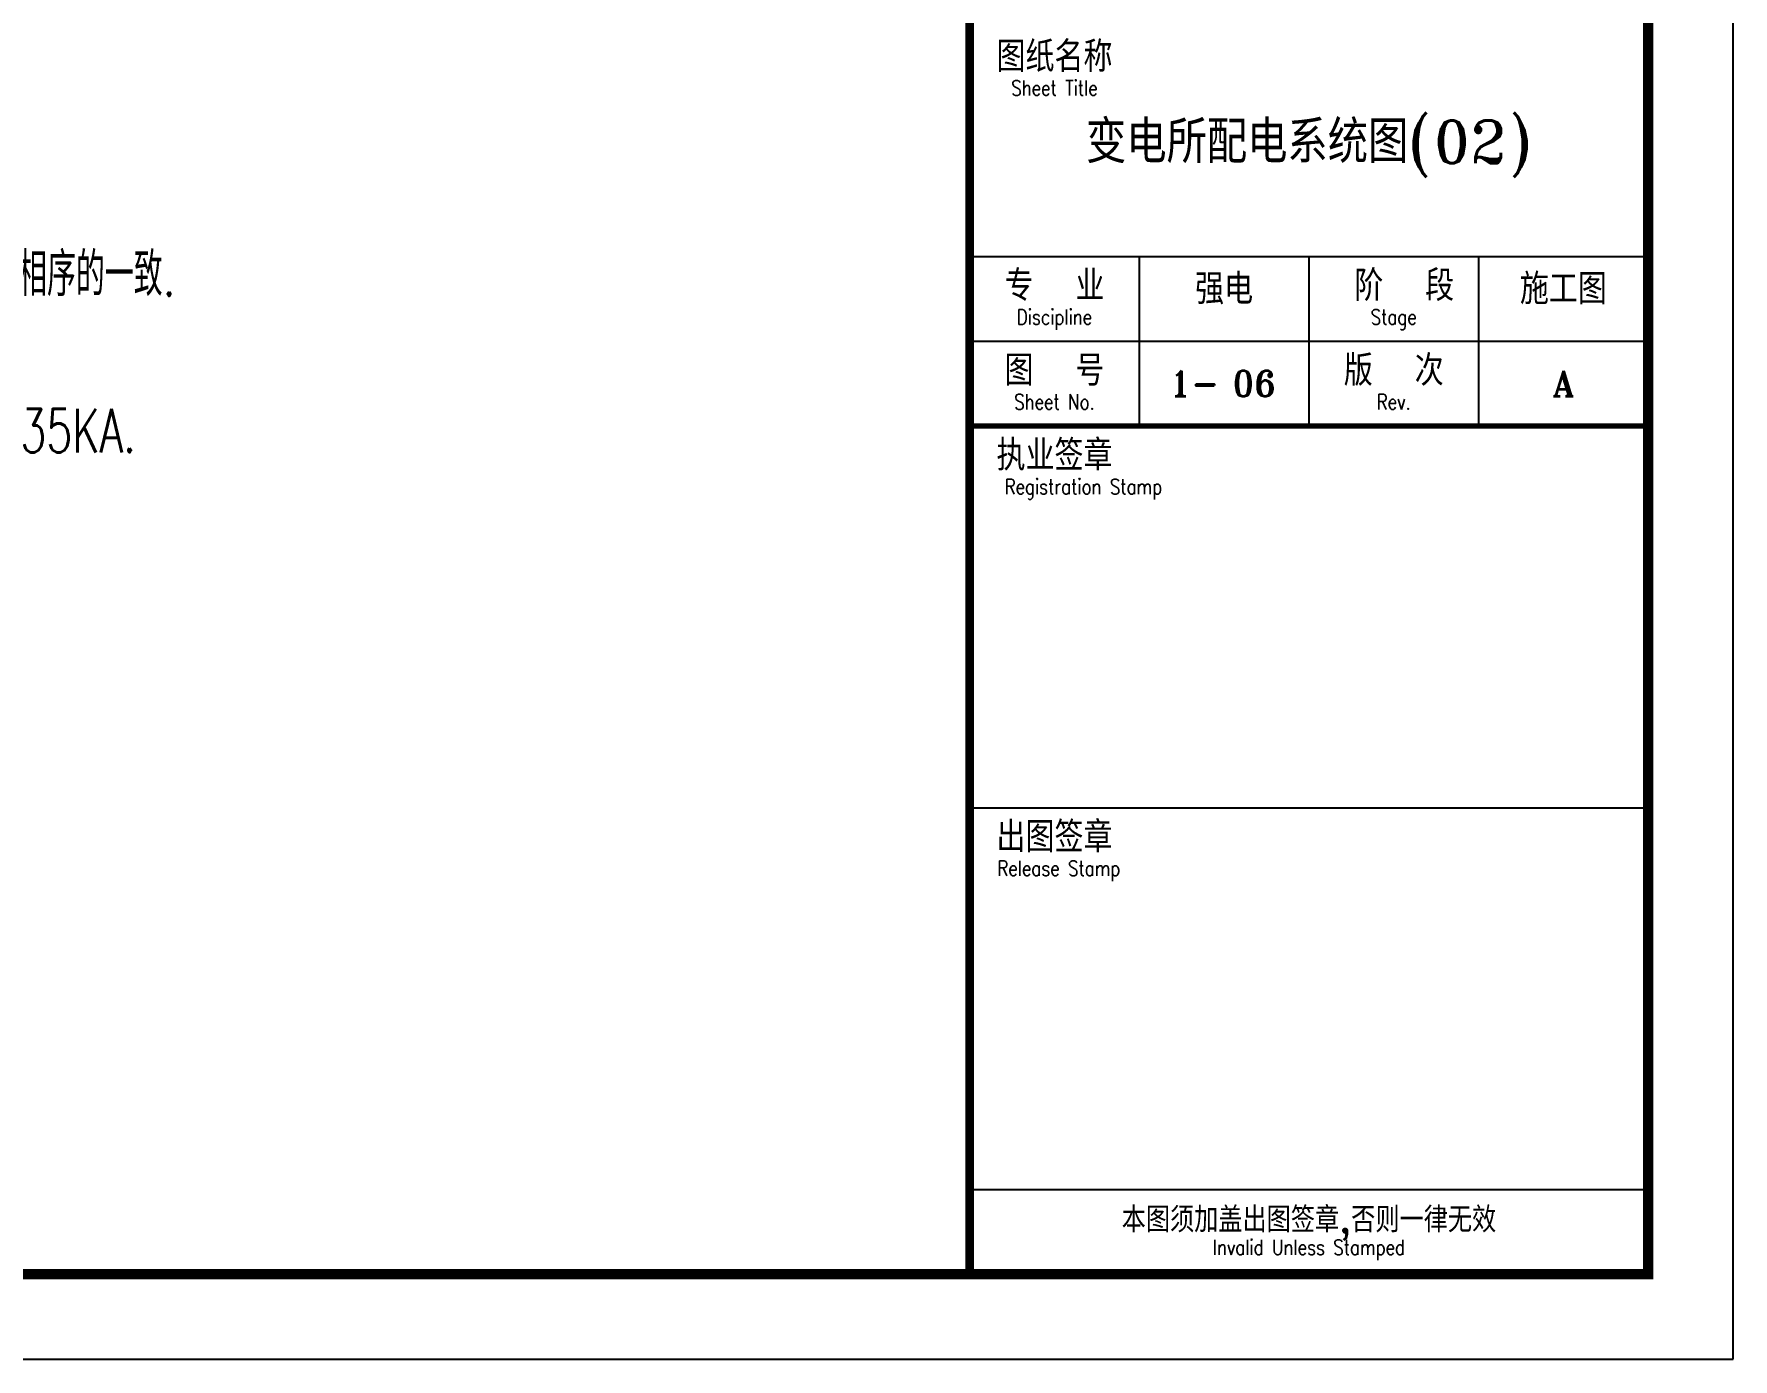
# Model space of a CAD drawing. Extents: x -336391 to 664021, y -458009 to -178412.
# Drawn here: x 270923 to 290955, y -458009 to -442387 of the extents above; entities that cross this region are included whole.
import ezdxf
from ezdxf.enums import TextEntityAlignment as Align

# ---------------------------------------------------------------- set-up
doc = ezdxf.new("R2010")
doc.units = 0
doc.header["$LTSCALE"] = 1000
doc.header["$MEASUREMENT"] = 0
for name, color, linetype in [('A-墙线', 7, 'CONTINUOUS'), ('图框', 7, 'CONTINUOUS'), ('电气-文字', 4, 'CONTINUOUS')]:
    doc.layers.add(name, color=color, linetype=linetype)
doc.styles.add('HZ', font='tjromans.shx', dxfattribs={"width": 0.75, "bigfont": 'tjhztxt.shx'})
doc.styles.add('TKZ1_tjhts.shx', font='tjromant.shx', dxfattribs={"bigfont": 'tjhts.shx'})
doc.styles.add('TKZ2_tjkts.shx', font='tjromant.shx', dxfattribs={"bigfont": 'tjkts.shx'})

# ---------------------------------------------------------------- blocks, each defined once
blk = doc.blocks.new('tk2')
at = {"layer": '图框'}
for p, q in [((118900, 0), (118900, 84100)), ((109900, 13000), (117900, 13000)), ((111900, 13000), (111900, 11000)), ((113900, 13000), (113900, 11000)), ((115900, 13000), (115900, 11000)), ((109900, 12000), (117900, 12000)), ((109900, 6500), (117900, 6500)), ((109900, 2000), (117900, 2000)), ((0, 0), (118900, 0))]:
    blk.add_line(p, q, dxfattribs=at)
at = {"layer": '图框', "const_width": 120}
blk.add_lwpolyline([(117900, 1000), (117900, 83100), (2500, 83100), (2500, 1000)], close=True, dxfattribs=at)
at = {"layer": '图框'}
for points, const_width in [([(109900, 83100), (109900, 1000)], 100), ([(109900, 11000), (117900, 11000)], 60)]:
    blk.add_lwpolyline(points, dxfattribs=dict(at, const_width=const_width))
for s, height, style, p in [('图纸名称', 360, 'TKZ2_tjkts.shx', (110900, 15355)), ('专  业', 360, 'TKZ2_tjkts.shx', (110900, 12655)), ('强电', 360, 'TKZ1_tjhts.shx', (112900, 12616)), (' 阶  段', 360, 'TKZ2_tjkts.shx', (114900, 12655)), ('施工图', 360, 'TKZ1_tjhts.shx', (116900, 12616)), ('图  号', 360, 'TKZ2_tjkts.shx', (110900, 11655)), ('版  次', 360, 'TKZ2_tjkts.shx', (114900, 11655)), ('A', 300, 'TKZ1_tjhts.shx', (116900, 11500)), ('执业签章', 360, 'TKZ2_tjkts.shx', (110900, 10655)), ('出图签章', 360, 'TKZ2_tjkts.shx', (110900, 6155)), ('本图须加盖出图签章,否则一律无效', 300, 'TKZ2_tjkts.shx', (113900, 1643))]:
    blk.add_text(s, height=height, dxfattribs=dict(at, style=style)).set_placement(p, align=Align.MIDDLE_CENTER)
at = {"layer": '图框', "style": 'TKZ2_tjkts.shx', "width": 0.8}
for s, p in [('Sheet Title', (110900, 14985)), ('Discipline', (110900, 12285)), ('Stage', (114900, 12285)), ('Sheet No.', (110900, 11285)), ('Rev.', (114900, 11285)), ('Registration Stamp', (111241, 10285)), ('Release Stamp', (110952, 5785)), ('Invalid Unless Stamped', (113900, 1317))]:
    blk.add_text(s, height=180, dxfattribs=at).set_placement(p, align=Align.MIDDLE_CENTER)

msp = doc.modelspace()

# ---------------------------------------------------------------- block references
at = {"layer": 'A-墙线'}
msp.add_blockref('tk2', (172054.8, -458008.9), dxfattribs=at)

# ---------------------------------------------------------------- texts
at = {"layer": '图框', "style": 'TKZ1_tjhts.shx'}
for s, height, p in [('变电所配电系统图(02)', 500, (285954.8, -443658.9)), ('1-', 300, (284601.1, -446508.9)), ('06', 300, (285310.1, -446508.9))]:
    msp.add_text(s, height=height, dxfattribs=at).set_placement(p, align=Align.MIDDLE_CENTER)
at = {"layer": '电气-文字', "style": 'HZ', "width": 0.7}
for s, p in [('2.变压器柜与配电柜表面处理应一致,母线槽与配电柜的连接要互相配合,注意相序的一致.', (259073.1, -445476.7)), ('4.所有ACB(框架式)断路器分断能力不小于50KA,MCCB(塑壳)不小于35KA.', (259004.7, -447319.8))]:
    msp.add_text(s, height=512, dxfattribs=at).set_placement(p)

doc.saveas('drawing.dxf')
